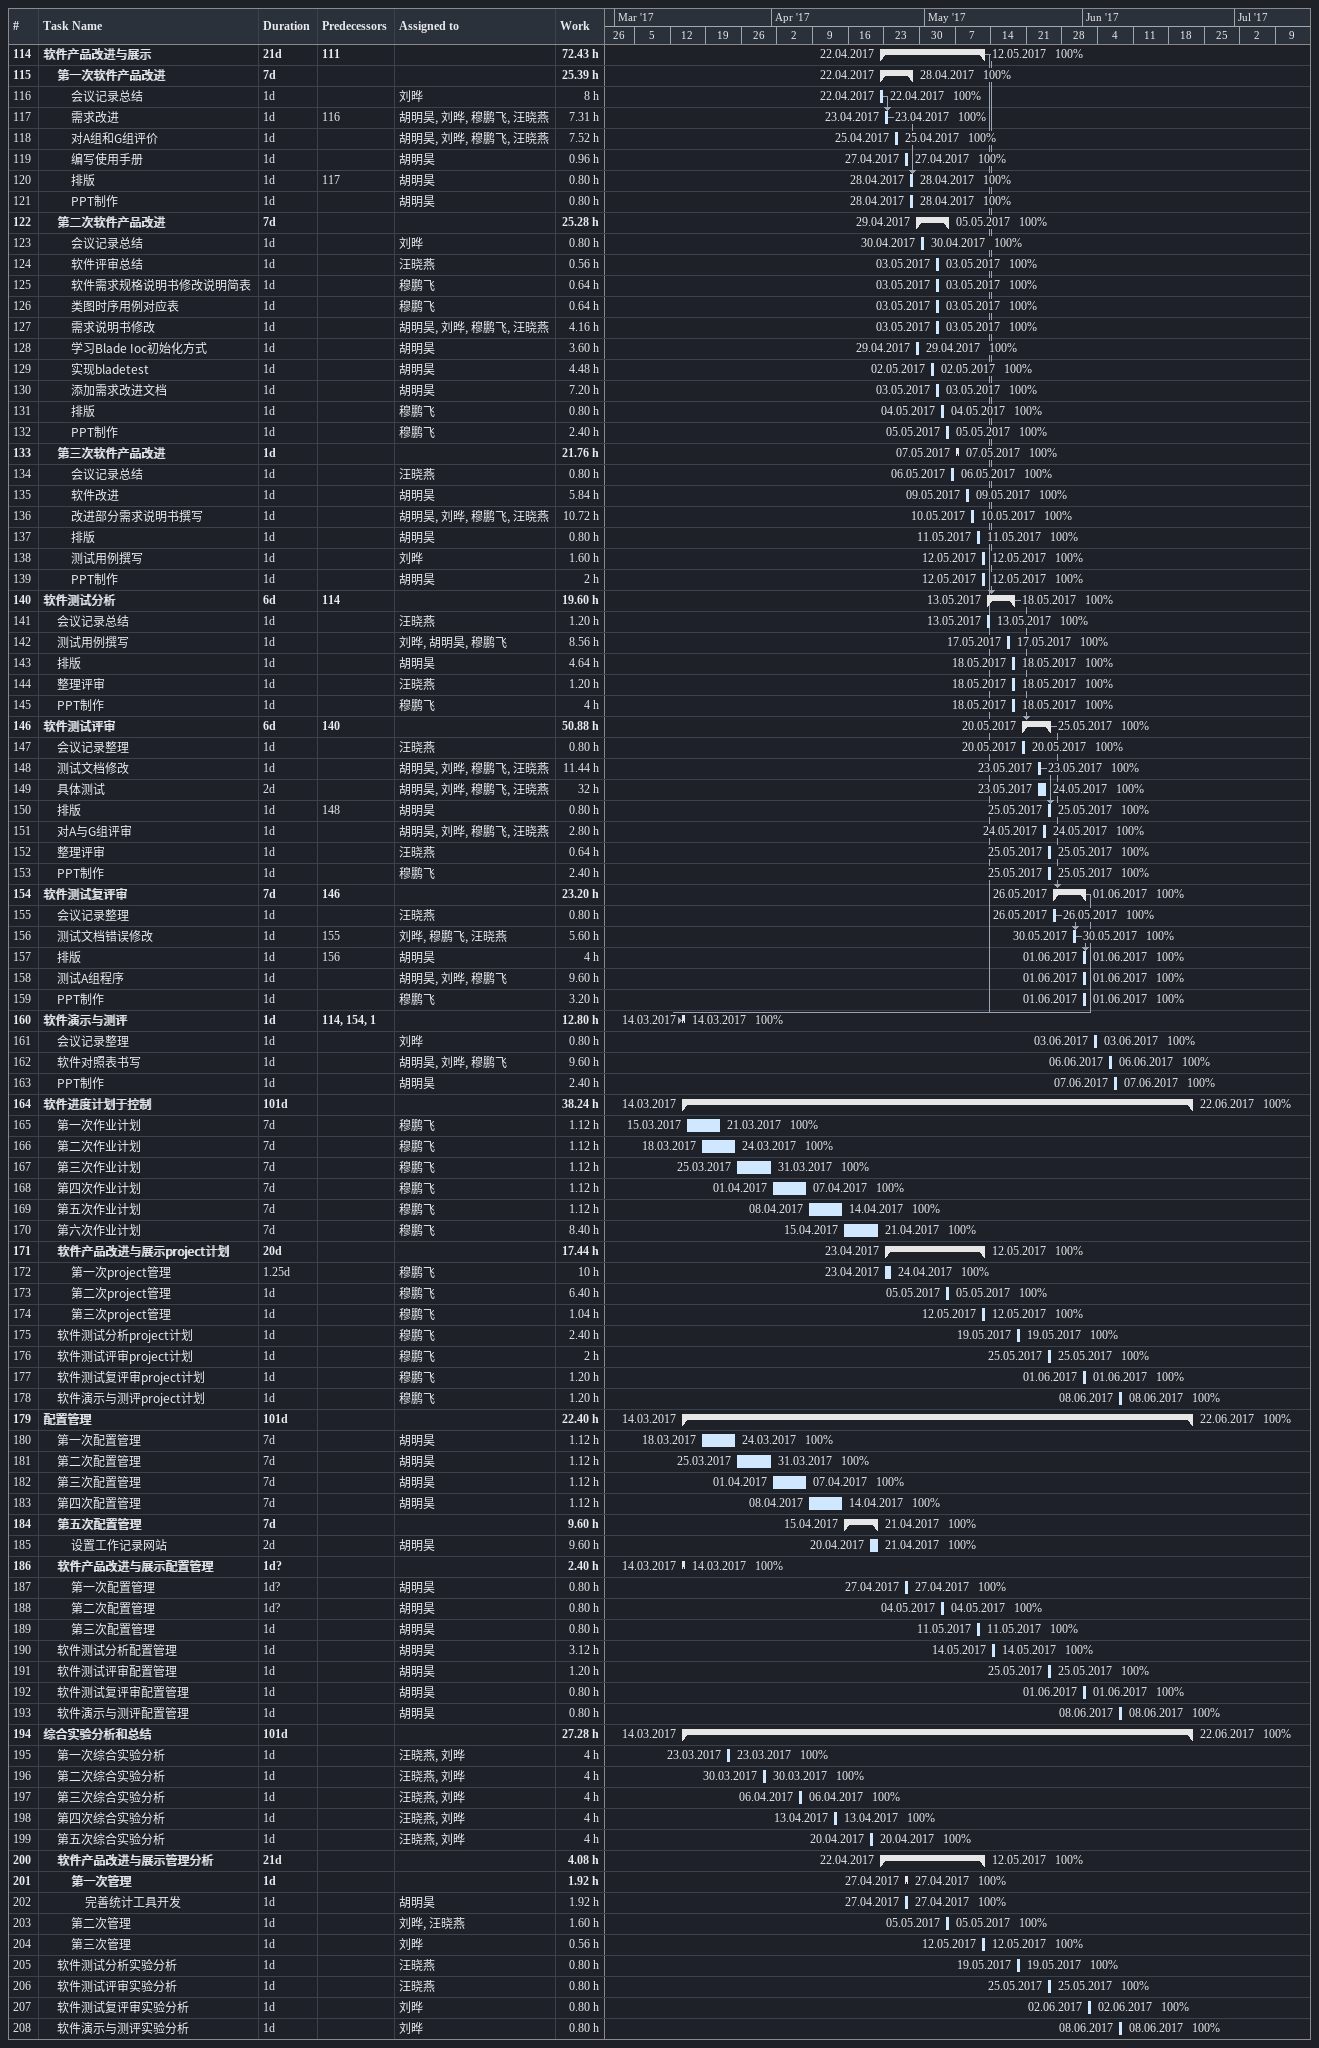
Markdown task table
| ID | Level | Task | Duration | Start | Finish | Predecessors | Resources | % complete | Work (h) |
|---|---|---|---|---|---|---|---|---|---|
| 114 | 1 | **软件产品改进与展示** | 21d | 2017-04-22 | 2017-05-12 | 111 |  | 100 | 72.43 |
| 115 | 2 | **第一次软件产品改进** | 7d | 2017-04-22 | 2017-04-28 |  |  | 100 | 25.39 |
| 116 | 3 | 会议记录总结 | 1d | 2017-04-22 | 2017-04-22 |  | 刘晔 | 100 | 8 |
| 117 | 3 | 需求改进 | 1d | 2017-04-23 | 2017-04-23 | 116 | 胡明昊, 刘晔, 穆鹏飞, 汪晓燕 | 100 | 7.31 |
| 118 | 3 | 对A组和G组评价 | 1d | 2017-04-25 | 2017-04-25 |  | 胡明昊, 刘晔, 穆鹏飞, 汪晓燕 | 100 | 7.52 |
| 119 | 3 | 编写使用手册 | 1d | 2017-04-27 | 2017-04-27 |  | 胡明昊 | 100 | 0.96 |
| 120 | 3 | 排版 | 1d | 2017-04-28 | 2017-04-28 | 117 | 胡明昊 | 100 | 0.80 |
| 121 | 3 | PPT制作 | 1d | 2017-04-28 | 2017-04-28 |  | 胡明昊 | 100 | 0.80 |
| 122 | 2 | **第二次软件产品改进** | 7d | 2017-04-29 | 2017-05-05 |  |  | 100 | 25.28 |
| 123 | 3 | 会议记录总结 | 1d | 2017-04-30 | 2017-04-30 |  | 刘晔 | 100 | 0.80 |
| 124 | 3 | 软件评审总结 | 1d | 2017-05-03 | 2017-05-03 |  | 汪晓燕 | 100 | 0.56 |
| 125 | 3 | 软件需求规格说明书修改说明简表 | 1d | 2017-05-03 | 2017-05-03 |  | 穆鹏飞 | 100 | 0.64 |
| 126 | 3 | 类图时序用例对应表 | 1d | 2017-05-03 | 2017-05-03 |  | 穆鹏飞 | 100 | 0.64 |
| 127 | 3 | 需求说明书修改 | 1d | 2017-05-03 | 2017-05-03 |  | 胡明昊, 刘晔, 穆鹏飞, 汪晓燕 | 100 | 4.16 |
| 128 | 3 | 学习Blade Ioc初始化方式 | 1d | 2017-04-29 | 2017-04-29 |  | 胡明昊 | 100 | 3.60 |
| 129 | 3 | 实现bladetest | 1d | 2017-05-02 | 2017-05-02 |  | 胡明昊 | 100 | 4.48 |
| 130 | 3 | 添加需求改进文档 | 1d | 2017-05-03 | 2017-05-03 |  | 胡明昊 | 100 | 7.20 |
| 131 | 3 | 排版 | 1d | 2017-05-04 | 2017-05-04 |  | 穆鹏飞 | 100 | 0.80 |
| 132 | 3 | PPT制作 | 1d | 2017-05-05 | 2017-05-05 |  | 穆鹏飞 | 100 | 2.40 |
| 133 | 2 | **第三次软件产品改进** | 1d | 2017-05-07 | 2017-05-07 |  |  | 100 | 21.76 |
| 134 | 3 | 会议记录总结 | 1d | 2017-05-06 | 2017-05-06 |  | 汪晓燕 | 100 | 0.80 |
| 135 | 3 | 软件改进 | 1d | 2017-05-09 | 2017-05-09 |  | 胡明昊 | 100 | 5.84 |
| 136 | 3 | 改进部分需求说明书撰写 | 1d | 2017-05-10 | 2017-05-10 |  | 胡明昊, 刘晔, 穆鹏飞, 汪晓燕 | 100 | 10.72 |
| 137 | 3 | 排版 | 1d | 2017-05-11 | 2017-05-11 |  | 胡明昊 | 100 | 0.80 |
| 138 | 3 | 测试用例撰写 | 1d | 2017-05-12 | 2017-05-12 |  | 刘晔 | 100 | 1.60 |
| 139 | 3 | PPT制作 | 1d | 2017-05-12 | 2017-05-12 |  | 胡明昊 | 100 | 2 |
| 140 | 1 | **软件测试分析** | 6d | 2017-05-13 | 2017-05-18 | 114 |  | 100 | 19.60 |
| 141 | 2 | 会议记录总结 | 1d | 2017-05-13 | 2017-05-13 |  | 汪晓燕 | 100 | 1.20 |
| 142 | 2 | 测试用例撰写 | 1d | 2017-05-17 | 2017-05-17 |  | 刘晔, 胡明昊, 穆鹏飞 | 100 | 8.56 |
| 143 | 2 | 排版 | 1d | 2017-05-18 | 2017-05-18 |  | 胡明昊 | 100 | 4.64 |
| 144 | 2 | 整理评审 | 1d | 2017-05-18 | 2017-05-18 |  | 汪晓燕 | 100 | 1.20 |
| 145 | 2 | PPT制作 | 1d | 2017-05-18 | 2017-05-18 |  | 穆鹏飞 | 100 | 4 |
| 146 | 1 | **软件测试评审** | 6d | 2017-05-20 | 2017-05-25 | 140 |  | 100 | 50.88 |
| 147 | 2 | 会议记录整理 | 1d | 2017-05-20 | 2017-05-20 |  | 汪晓燕 | 100 | 0.80 |
| 148 | 2 | 测试文档修改 | 1d | 2017-05-23 | 2017-05-23 |  | 胡明昊, 刘晔, 穆鹏飞, 汪晓燕 | 100 | 11.44 |
| 149 | 2 | 具体测试 | 2d | 2017-05-23 | 2017-05-24 |  | 胡明昊, 刘晔, 穆鹏飞, 汪晓燕 | 100 | 32 |
| 150 | 2 | 排版 | 1d | 2017-05-25 | 2017-05-25 | 148 | 胡明昊 | 100 | 0.80 |
| 151 | 2 | 对A与G组评审 | 1d | 2017-05-24 | 2017-05-24 |  | 胡明昊, 刘晔, 穆鹏飞, 汪晓燕 | 100 | 2.80 |
| 152 | 2 | 整理评审 | 1d | 2017-05-25 | 2017-05-25 |  | 汪晓燕 | 100 | 0.64 |
| 153 | 2 | PPT制作 | 1d | 2017-05-25 | 2017-05-25 |  | 穆鹏飞 | 100 | 2.40 |
| 154 | 1 | **软件测试复评审** | 7d | 2017-05-26 | 2017-06-01 | 146 |  | 100 | 23.20 |
| 155 | 2 | 会议记录整理 | 1d | 2017-05-26 | 2017-05-26 |  | 汪晓燕 | 100 | 0.80 |
| 156 | 2 | 测试文档错误修改 | 1d | 2017-05-30 | 2017-05-30 | 155 | 刘晔, 穆鹏飞, 汪晓燕 | 100 | 5.60 |
| 157 | 2 | 排版 | 1d | 2017-06-01 | 2017-06-01 | 156 | 胡明昊 | 100 | 4 |
| 158 | 2 | 测试A组程序 | 1d | 2017-06-01 | 2017-06-01 |  | 胡明昊, 刘晔, 穆鹏飞 | 100 | 9.60 |
| 159 | 2 | PPT制作 | 1d | 2017-06-01 | 2017-06-01 |  | 穆鹏飞 | 100 | 3.20 |
| 160 | 1 | **软件演示与测评** | 1d | 2017-03-14 | 2017-03-14 | 114, 154, 1 |  | 100 | 12.80 |
| 161 | 2 | 会议记录整理 | 1d | 2017-06-03 | 2017-06-03 |  | 刘晔 | 100 | 0.80 |
| 162 | 2 | 软件对照表书写 | 1d | 2017-06-06 | 2017-06-06 |  | 胡明昊, 刘晔, 穆鹏飞 | 100 | 9.60 |
| 163 | 2 | PPT制作 | 1d | 2017-06-07 | 2017-06-07 |  | 胡明昊 | 100 | 2.40 |
| 164 | 1 | **软件进度计划于控制** | 101d | 2017-03-14 | 2017-06-22 |  |  | 100 | 38.24 |
| 165 | 2 | 第一次作业计划 | 7d | 2017-03-15 | 2017-03-21 |  | 穆鹏飞 | 100 | 1.12 |
| 166 | 2 | 第二次作业计划 | 7d | 2017-03-18 | 2017-03-24 |  | 穆鹏飞 | 100 | 1.12 |
| 167 | 2 | 第三次作业计划 | 7d | 2017-03-25 | 2017-03-31 |  | 穆鹏飞 | 100 | 1.12 |
| 168 | 2 | 第四次作业计划 | 7d | 2017-04-01 | 2017-04-07 |  | 穆鹏飞 | 100 | 1.12 |
| 169 | 2 | 第五次作业计划 | 7d | 2017-04-08 | 2017-04-14 |  | 穆鹏飞 | 100 | 1.12 |
| 170 | 2 | 第六次作业计划 | 7d | 2017-04-15 | 2017-04-21 |  | 穆鹏飞 | 100 | 8.40 |
| 171 | 2 | **软件产品改进与展示project计划** | 20d | 2017-04-23 | 2017-05-12 |  |  | 100 | 17.44 |
| 172 | 3 | 第一次project管理 | 1.25d | 2017-04-23 | 2017-04-24 |  | 穆鹏飞 | 100 | 10 |
| 173 | 3 | 第二次project管理 | 1d | 2017-05-05 | 2017-05-05 |  | 穆鹏飞 | 100 | 6.40 |
| 174 | 3 | 第三次project管理 | 1d | 2017-05-12 | 2017-05-12 |  | 穆鹏飞 | 100 | 1.04 |
| 175 | 2 | 软件测试分析project计划 | 1d | 2017-05-19 | 2017-05-19 |  | 穆鹏飞 | 100 | 2.40 |
| 176 | 2 | 软件测试评审project计划 | 1d | 2017-05-25 | 2017-05-25 |  | 穆鹏飞 | 100 | 2 |
| 177 | 2 | 软件测试复评审project计划 | 1d | 2017-06-01 | 2017-06-01 |  | 穆鹏飞 | 100 | 1.20 |
| 178 | 2 | 软件演示与测评project计划 | 1d | 2017-06-08 | 2017-06-08 |  | 穆鹏飞 | 100 | 1.20 |
| 179 | 1 | **配置管理** | 101d | 2017-03-14 | 2017-06-22 |  |  | 100 | 22.40 |
| 180 | 2 | 第一次配置管理 | 7d | 2017-03-18 | 2017-03-24 |  | 胡明昊 | 100 | 1.12 |
| 181 | 2 | 第二次配置管理 | 7d | 2017-03-25 | 2017-03-31 |  | 胡明昊 | 100 | 1.12 |
| 182 | 2 | 第三次配置管理 | 7d | 2017-04-01 | 2017-04-07 |  | 胡明昊 | 100 | 1.12 |
| 183 | 2 | 第四次配置管理 | 7d | 2017-04-08 | 2017-04-14 |  | 胡明昊 | 100 | 1.12 |
| 184 | 2 | **第五次配置管理** | 7d | 2017-04-15 | 2017-04-21 |  |  | 100 | 9.60 |
| 185 | 3 | 设置工作记录网站 | 2d | 2017-04-20 | 2017-04-21 |  | 胡明昊 | 100 | 9.60 |
| 186 | 2 | **软件产品改进与展示配置管理** | 1d? | 2017-03-14 | 2017-03-14 |  |  | 100 | 2.40 |
| 187 | 3 | 第一次配置管理 | 1d? | 2017-04-27 | 2017-04-27 |  | 胡明昊 | 100 | 0.80 |
| 188 | 3 | 第二次配置管理 | 1d? | 2017-05-04 | 2017-05-04 |  | 胡明昊 | 100 | 0.80 |
| 189 | 3 | 第三次配置管理 | 1d | 2017-05-11 | 2017-05-11 |  | 胡明昊 | 100 | 0.80 |
| 190 | 2 | 软件测试分析配置管理 | 1d | 2017-05-14 | 2017-05-14 |  | 胡明昊 | 100 | 3.12 |
| 191 | 2 | 软件测试评审配置管理 | 1d | 2017-05-25 | 2017-05-25 |  | 胡明昊 | 100 | 1.20 |
| 192 | 2 | 软件测试复评审配置管理 | 1d | 2017-06-01 | 2017-06-01 |  | 胡明昊 | 100 | 0.80 |
| 193 | 2 | 软件演示与测评配置管理 | 1d | 2017-06-08 | 2017-06-08 |  | 胡明昊 | 100 | 0.80 |
| 194 | 1 | **综合实验分析和总结** | 101d | 2017-03-14 | 2017-06-22 |  |  | 100 | 27.28 |
| 195 | 2 | 第一次综合实验分析 | 1d | 2017-03-23 | 2017-03-23 |  | 汪晓燕, 刘晔 | 100 | 4 |
| 196 | 2 | 第二次综合实验分析 | 1d | 2017-03-30 | 2017-03-30 |  | 汪晓燕, 刘晔 | 100 | 4 |
| 197 | 2 | 第三次综合实验分析 | 1d | 2017-04-06 | 2017-04-06 |  | 汪晓燕, 刘晔 | 100 | 4 |
| 198 | 2 | 第四次综合实验分析 | 1d | 2017-04-13 | 2017-04-13 |  | 汪晓燕, 刘晔 | 100 | 4 |
| 199 | 2 | 第五次综合实验分析 | 1d | 2017-04-20 | 2017-04-20 |  | 汪晓燕, 刘晔 | 100 | 4 |
| 200 | 2 | **软件产品改进与展示管理分析** | 21d | 2017-04-22 | 2017-05-12 |  |  | 100 | 4.08 |
| 201 | 3 | **第一次管理** | 1d | 2017-04-27 | 2017-04-27 |  |  | 100 | 1.92 |
| 202 | 4 | 完善统计工具开发 | 1d | 2017-04-27 | 2017-04-27 |  | 胡明昊 | 100 | 1.92 |
| 203 | 3 | 第二次管理 | 1d | 2017-05-05 | 2017-05-05 |  | 刘晔, 汪晓燕 | 100 | 1.60 |
| 204 | 3 | 第三次管理 | 1d | 2017-05-12 | 2017-05-12 |  | 刘晔 | 100 | 0.56 |
| 205 | 2 | 软件测试分析实验分析 | 1d | 2017-05-19 | 2017-05-19 |  | 汪晓燕 | 100 | 0.80 |
| 206 | 2 | 软件测试评审实验分析 | 1d | 2017-05-25 | 2017-05-25 |  | 汪晓燕 | 100 | 0.80 |
| 207 | 2 | 软件测试复评审实验分析 | 1d | 2017-06-02 | 2017-06-02 |  | 刘晔 | 100 | 0.80 |
| 208 | 2 | 软件演示与测评实验分析 | 1d | 2017-06-08 | 2017-06-08 |  | 刘晔 | 100 | 0.80 |
